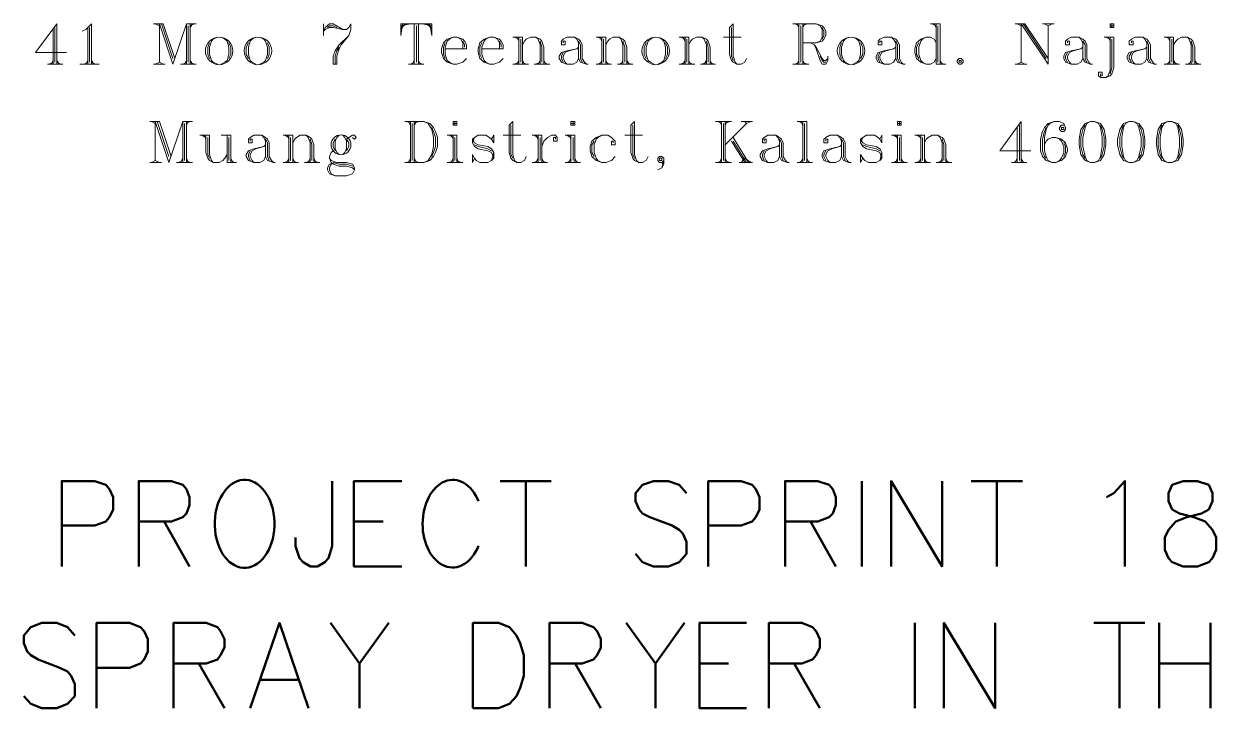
# Model space of a CAD drawing. Header units: millimetres. Extents: x 0 to 1031, y 0 to 726.
# Drawn here: x 315.8 to 599.7, y 362.9 to 525.7 of the extents above; entities that cross this region are included whole.
import ezdxf

# ---------------------------------------------------------------- set-up
doc = ezdxf.new("R2010")
doc.units = ezdxf.units.MM
doc.header["$LTSCALE"] = 6
doc.layers.add('PDF_Geometry', color=7, linetype='Continuous')

msp = doc.modelspace()

# ---------------------------------------------------------------- linework, layer by layer
at = {"layer": 'PDF_Geometry', "lineweight": 9}
for points in [[(323.67, 516.15), (323.67, 525.74), (318.6, 518.9), (325.98, 518.9)], [(331.93, 516.15), (331.93, 525.74), (330.61, 524.42), (329.73, 523.97)], [(346.7, 525.74), (349.02, 525.74), (351.77, 517.47)], [(347.14, 525.74), (348.14, 525.3)], [(348.14, 516.59), (348.14, 525.74), (351.33, 516.15), (354.53, 525.74), (354.53, 516.15)], [(348.58, 525.74), (351.33, 517.47)], [(354.53, 525.74), (356.84, 525.74)], [(354.97, 525.3), (354.97, 516.59)], [(355.41, 525.74), (355.41, 516.15)], [(355.96, 525.74), (355.41, 524.86)], [(356.4, 525.74), (355.41, 525.3)], [(387.15, 525.74), (387.15, 522.98)], [(391.78, 524.42), (389.47, 524.86), (388.59, 524.86), (387.59, 524.42), (387.15, 523.97), (387.59, 524.86), (388.59, 525.74), (389.47, 525.74), (391.78, 524.42), (392.66, 524.42), (393.21, 524.86), (393.66, 525.74), (393.66, 524.42), (393.21, 522.98), (391.34, 520.78), (390.9, 519.79), (390.35, 518.02), (390.35, 516.15), (389.47, 516.15), (389.47, 518.02), (389.91, 519.35), (390.9, 520.78), (393.21, 522.98)], [(388.14, 524.86), (388.59, 525.3), (389.47, 525.3), (390.35, 524.86)], [(412.5, 525.74), (412.94, 522.98), (412.94, 525.74), (405.56, 525.74), (405.56, 522.98), (406, 525.74)], [(406.55, 525.74), (405.56, 524.42)], [(406.99, 525.74), (405.56, 524.86)], [(407.87, 525.74), (405.56, 525.3)], [(408.76, 525.74), (408.76, 516.15)], [(409.31, 525.3), (409.31, 516.59)], [(409.75, 525.74), (409.75, 516.15)], [(410.63, 525.74), (412.94, 525.3)], [(411.51, 525.74), (412.94, 524.86)], [(412.06, 525.74), (412.94, 524.42)], [(485.58, 516.15), (485.14, 516.59), (484.7, 518.02), (484.7, 525.74), (483.81, 524.86), (483.81, 518.46), (484.25, 517.03), (484.7, 516.59), (485.58, 516.15), (486.57, 516.15), (487.45, 516.59), (487.89, 517.47)], [(498.91, 525.74), (504.42, 525.74), (505.86, 525.3), (506.3, 524.86), (506.74, 523.97), (506.74, 522.98), (506.3, 522.1), (505.86, 521.66), (504.42, 521.22), (501.23, 521.22)], [(499.46, 525.74), (500.35, 525.3)], [(499.91, 525.74), (500.35, 524.86)], [(500.35, 525.74), (500.35, 516.15)], [(500.79, 525.3), (500.79, 516.59)], [(501.23, 525.74), (501.23, 516.15)], [(501.67, 525.74), (501.23, 524.86)], [(502.22, 525.74), (501.23, 525.3)], [(504.42, 525.74), (505.42, 525.3), (505.86, 524.42), (505.86, 522.54), (505.42, 521.66), (504.42, 521.22)], [(531.65, 525.74), (533.96, 525.74), (533.96, 516.15)], [(532.09, 525.74), (532.97, 525.3)], [(532.53, 525.74), (532.97, 524.86)], [(532.97, 525.74), (532.97, 516.15), (535.29, 516.15)], [(533.41, 525.3), (533.41, 516.59)], [(551.82, 525.74), (554.13, 525.74), (559.64, 517.47)], [(552.26, 525.74), (553.25, 525.3)], [(553.25, 516.59), (553.25, 525.74), (559.64, 516.15), (559.64, 525.3)], [(553.69, 525.74), (559.2, 517.47)], [(558.32, 525.74), (561.08, 525.74)], [(558.76, 525.74), (559.64, 525.3), (560.64, 525.74)], [(574.41, 525.3), (575.29, 525.3)], [(574.85, 525.74), (574.85, 524.86)], [(322.79, 524.42), (322.79, 516.15)], [(323.23, 524.86), (323.23, 516.59)], [(331.05, 524.86), (331.05, 516.15)], [(331.49, 524.86), (331.49, 516.59)], [(361.91, 522.54), (360.92, 522.1), (360.48, 521.66), (360.04, 520.23), (360.04, 518.46), (360.48, 517.03), (360.92, 516.59), (361.91, 516.15)], [(362.79, 516.15), (363.68, 516.59), (364.23, 517.03), (364.67, 518.46), (364.67, 520.23), (364.23, 521.66), (363.68, 522.1), (362.79, 522.54)], [(371.06, 522.54), (370.18, 522.1), (369.74, 521.66), (369.3, 520.23), (369.3, 518.46), (369.74, 517.03), (370.18, 516.59), (371.06, 516.15)], [(372.05, 516.15), (372.93, 516.59), (373.38, 517.03), (373.82, 518.46), (373.82, 520.23), (373.38, 521.66), (372.93, 522.1), (372.05, 522.54)], [(416.14, 519.79), (421.21, 519.79), (421.21, 520.78), (420.77, 521.66), (420.33, 522.1), (418.9, 522.54), (418.01, 522.54), (416.58, 522.1), (415.7, 521.22), (415.26, 519.79), (415.26, 518.9), (415.7, 517.47), (416.58, 516.59), (418.01, 516.15), (418.9, 516.15), (420.33, 516.59), (421.21, 517.47)], [(418.01, 522.54), (417.13, 522.1), (416.58, 521.66), (416.14, 520.23), (416.14, 518.46), (416.58, 517.03), (417.13, 516.59), (418.01, 516.15)], [(420.33, 519.79), (420.33, 521.22), (419.89, 522.1), (418.9, 522.54)], [(424.85, 519.79), (429.92, 519.79), (429.92, 520.78), (429.48, 521.66), (429.04, 522.1), (427.71, 522.54), (426.72, 522.54), (425.4, 522.1), (424.41, 521.22), (423.97, 519.79), (423.97, 518.9), (424.41, 517.47), (425.4, 516.59), (426.72, 516.15), (427.71, 516.15), (429.04, 516.59), (429.92, 517.47)], [(426.72, 522.54), (425.84, 522.1), (425.4, 521.66), (424.85, 520.23), (424.85, 518.46), (425.4, 517.03), (425.84, 516.59), (426.72, 516.15)], [(429.04, 519.79), (429.04, 521.22), (428.59, 522.1), (427.71, 522.54)], [(432.23, 522.54), (434.55, 522.54), (434.55, 516.15)], [(432.67, 522.54), (433.66, 522.1)], [(433.22, 522.54), (433.66, 521.66)], [(433.66, 522.54), (433.66, 516.15)], [(434.55, 520.78), (434.99, 521.66), (435.43, 522.1), (436.42, 522.54), (437.74, 522.54), (438.73, 522.1), (439.18, 521.66), (439.62, 520.23), (439.62, 516.15)], [(437.74, 522.54), (438.29, 522.1), (438.73, 520.78), (438.73, 516.15)], [(444.25, 521.22), (444.25, 521.66), (444.69, 521.66), (444.69, 520.78), (443.8, 520.78), (443.8, 521.66), (444.25, 522.1), (445.13, 522.54), (447, 522.54), (447.88, 522.1), (448.32, 521.66), (448.76, 520.78), (448.76, 517.47), (449.32, 516.59), (449.76, 516.15)], [(447, 522.54), (447.44, 522.1), (447.88, 521.22), (447.88, 517.47), (448.32, 516.59), (449.76, 516.15), (450.2, 516.15)], [(452.07, 522.54), (454.39, 522.54), (454.39, 516.15)], [(452.51, 522.54), (453.39, 522.1)], [(452.95, 522.54), (453.39, 521.66)], [(453.39, 522.54), (453.39, 516.15)], [(454.39, 520.78), (454.83, 521.66), (455.27, 522.1), (456.15, 522.54), (457.58, 522.54), (458.46, 522.1), (458.9, 521.66), (459.35, 520.23), (459.35, 516.15)], [(457.58, 522.54), (458.02, 522.1), (458.46, 520.78), (458.46, 516.15)], [(465.85, 522.54), (464.97, 522.1), (464.42, 521.66), (463.97, 520.23), (463.97, 518.46), (464.42, 517.03), (464.97, 516.59), (465.85, 516.15)], [(466.73, 516.15), (467.72, 516.59), (468.16, 517.03), (468.6, 518.46), (468.6, 520.23), (468.16, 521.66), (467.72, 522.1), (466.73, 522.54)], [(471.8, 522.54), (474.11, 522.54), (474.11, 516.15)], [(472.24, 522.54), (473.23, 522.1)], [(472.68, 522.54), (473.23, 521.66)], [(473.23, 522.54), (473.23, 516.15)], [(474.11, 520.78), (474.56, 521.66), (475, 522.1), (475.99, 522.54), (477.31, 522.54), (478.3, 522.1), (478.74, 521.66), (479.18, 520.23), (479.18, 516.15)], [(477.31, 522.54), (477.75, 522.1), (478.3, 520.78), (478.3, 516.15)], [(482.38, 522.54), (486.57, 522.54)], [(484.25, 524.86), (484.25, 518.02), (484.7, 517.03)], [(505.86, 524.86), (506.3, 523.97), (506.3, 522.98), (505.86, 522.1)], [(512.25, 522.54), (511.37, 522.1), (510.93, 521.66), (510.49, 520.23), (510.49, 518.46), (510.93, 517.03), (511.37, 516.59), (512.25, 516.15)], [(513.24, 516.15), (514.12, 516.59), (514.56, 517.03), (515.01, 518.46), (515.01, 520.23), (514.56, 521.66), (514.12, 522.1), (513.24, 522.54)], [(519.63, 521.22), (519.63, 521.66), (520.08, 521.66), (520.08, 520.78), (519.19, 520.78), (519.19, 521.66), (519.63, 522.1), (520.63, 522.54), (522.39, 522.54), (523.38, 522.1), (523.82, 521.66), (524.26, 520.78), (524.26, 517.47), (524.7, 516.59), (525.15, 516.15)], [(522.39, 522.54), (522.83, 522.1), (523.38, 521.22), (523.38, 517.47), (523.82, 516.59), (525.15, 516.15), (525.59, 516.15)], [(532.97, 521.22), (532.53, 522.1), (531.65, 522.54), (530.66, 522.54), (529.33, 522.1), (528.34, 521.22), (527.9, 519.79), (527.9, 518.9), (528.34, 517.47), (529.33, 516.59), (530.66, 516.15), (531.65, 516.15), (532.53, 516.59), (532.97, 517.47)], [(530.66, 522.54), (529.77, 522.1), (529.33, 521.66), (528.89, 520.23), (528.89, 518.46), (529.33, 517.03), (529.77, 516.59), (530.66, 516.15)], [(564.27, 521.22), (564.27, 521.66), (564.71, 521.66), (564.71, 520.78), (563.83, 520.78), (563.83, 521.66), (564.27, 522.1), (565.15, 522.54), (567.03, 522.54), (567.91, 522.1), (568.46, 521.66), (568.9, 520.78), (568.9, 517.47), (569.34, 516.59), (569.78, 516.15)], [(567.03, 522.54), (567.47, 522.1), (567.91, 521.22), (567.91, 517.47), (568.46, 516.59), (569.78, 516.15), (570.22, 516.15)], [(572.98, 522.54), (575.29, 522.54), (575.29, 515.27), (574.85, 513.83), (574.41, 513.39), (573.42, 512.95), (572.1, 512.95), (571.66, 513.39), (571.66, 514.28), (572.54, 514.28), (572.54, 513.39), (572.1, 513.39), (572.1, 513.83)], [(574.41, 522.54), (574.41, 514.72), (573.97, 513.39), (573.42, 512.95)], [(573.42, 522.54), (574.41, 522.1)], [(573.97, 522.54), (574.41, 521.66)], [(579.48, 521.22), (579.48, 521.66), (579.92, 521.66), (579.92, 520.78), (578.93, 520.78), (578.93, 521.66), (579.48, 522.1), (580.36, 522.54), (582.24, 522.54), (583.12, 522.1), (583.56, 521.66), (584, 520.78), (584, 517.47), (584.55, 516.59), (584.99, 516.15)], [(582.24, 522.54), (582.68, 522.1), (583.12, 521.22), (583.12, 517.47), (583.56, 516.59), (584.99, 516.15), (585.43, 516.15)], [(587.31, 522.54), (589.51, 522.54), (589.51, 516.15)], [(587.75, 522.54), (588.63, 522.1)], [(588.19, 522.54), (588.63, 521.66)], [(588.63, 522.54), (588.63, 516.15)], [(589.51, 520.78), (590.06, 521.66), (590.5, 522.1), (591.39, 522.54), (592.82, 522.54), (593.7, 522.1), (594.14, 521.66), (594.58, 520.23), (594.58, 516.15)], [(592.82, 522.54), (593.26, 522.1), (593.7, 520.78), (593.7, 516.15)], [(360.04, 521.22), (359.6, 520.23), (359.6, 518.46), (360.04, 517.47)], [(364.67, 517.47), (365.11, 518.46), (365.11, 520.23), (364.67, 521.22)], [(369.3, 521.22), (368.75, 520.23), (368.75, 518.46), (369.3, 517.47)], [(373.82, 517.47), (374.26, 518.46), (374.26, 520.23), (373.82, 521.22)], [(390.9, 520.23), (390.35, 519.35), (389.91, 518.02), (389.91, 516.15)], [(416.14, 521.22), (415.7, 520.23), (415.7, 518.46), (416.14, 517.47)], [(420.77, 520.23), (420.77, 520.78), (420.33, 521.66)], [(424.85, 521.22), (424.41, 520.23), (424.41, 518.46), (424.85, 517.47)], [(429.48, 520.23), (429.48, 520.78), (429.04, 521.66)], [(434.11, 522.1), (434.11, 516.59)], [(438.73, 521.66), (439.18, 520.23), (439.18, 516.59)], [(447.88, 520.23), (447.44, 519.79), (445.13, 519.35), (443.8, 518.9), (443.25, 518.02), (443.25, 517.47), (443.8, 516.59), (445.13, 516.15), (446.56, 516.15), (447.44, 516.59), (447.88, 517.47)], [(447.44, 519.79), (445.57, 519.35), (444.69, 518.9), (444.25, 518.02), (444.25, 517.47), (444.69, 516.59), (445.13, 516.15)], [(447.88, 521.66), (448.32, 520.78), (448.32, 517.47), (448.76, 516.59)], [(453.83, 522.1), (453.83, 516.59)], [(458.46, 521.66), (458.9, 520.23), (458.9, 516.59)], [(463.97, 521.22), (463.53, 520.23), (463.53, 518.46), (463.97, 517.47)], [(468.6, 517.47), (469.04, 518.46), (469.04, 520.23), (468.6, 521.22)], [(473.67, 522.1), (473.67, 516.59)], [(478.3, 521.66), (478.74, 520.23), (478.74, 516.59)], [(503.1, 521.22), (503.98, 520.78), (504.42, 519.79), (505.42, 517.03), (505.86, 516.15), (506.74, 516.15), (507.18, 517.03), (507.18, 518.02)], [(503.98, 520.78), (504.42, 520.23), (505.86, 517.47), (506.3, 517.03), (506.74, 517.03), (507.18, 517.47)], [(510.49, 521.22), (510.05, 520.23), (510.05, 518.46), (510.49, 517.47)], [(515.01, 517.47), (515.56, 518.46), (515.56, 520.23), (515.01, 521.22)], [(523.38, 520.23), (522.83, 519.79), (520.63, 519.35), (519.19, 518.9), (518.75, 518.02), (518.75, 517.47), (519.19, 516.59), (520.63, 516.15), (521.95, 516.15), (522.83, 516.59), (523.38, 517.47)], [(522.83, 519.79), (521.07, 519.35), (520.08, 518.9), (519.63, 518.02), (519.63, 517.47), (520.08, 516.59), (520.63, 516.15)], [(523.38, 521.66), (523.82, 520.78), (523.82, 517.47), (524.26, 516.59)], [(528.89, 521.22), (528.34, 520.23), (528.34, 518.46), (528.89, 517.47)], [(567.91, 520.23), (567.47, 519.79), (565.15, 519.35), (563.83, 518.9), (563.39, 518.02), (563.39, 517.47), (563.83, 516.59), (565.15, 516.15), (566.59, 516.15), (567.47, 516.59), (567.91, 517.47)], [(567.47, 519.79), (565.6, 519.35), (564.71, 518.9), (564.27, 518.02), (564.27, 517.47), (564.71, 516.59), (565.15, 516.15)], [(567.91, 521.66), (568.46, 520.78), (568.46, 517.47), (568.9, 516.59)], [(574.85, 522.1), (574.85, 515.27), (574.41, 513.83)], [(583.12, 520.23), (582.68, 519.79), (580.36, 519.35), (578.93, 518.9), (578.49, 518.02), (578.49, 517.47), (578.93, 516.59), (580.36, 516.15), (581.8, 516.15), (582.68, 516.59), (583.12, 517.47)], [(582.68, 519.79), (580.81, 519.35), (579.92, 518.9), (579.48, 518.02), (579.48, 517.47), (579.92, 516.59), (580.36, 516.15)], [(583.12, 521.66), (583.56, 520.78), (583.56, 517.47), (584, 516.59)], [(589.07, 522.1), (589.07, 516.59)], [(593.7, 521.66), (594.14, 520.23), (594.14, 516.59)], [(322.79, 516.59), (321.9, 516.15)], [(322.79, 517.03), (322.34, 516.15)], [(323.67, 517.03), (324.22, 516.15)], [(323.67, 516.59), (324.66, 516.15)], [(331.05, 516.59), (330.17, 516.15)], [(331.05, 517.03), (330.61, 516.15)], [(331.93, 517.03), (332.48, 516.15)], [(331.93, 516.59), (332.93, 516.15)], [(347.14, 516.15), (348.14, 516.59), (349.02, 516.15)], [(354.53, 516.59), (353.65, 516.15)], [(354.53, 517.03), (354.09, 516.15)], [(355.41, 517.03), (355.96, 516.15)], [(355.41, 516.59), (356.4, 516.15)], [(408.76, 516.59), (407.87, 516.15)], [(408.76, 517.03), (408.31, 516.15)], [(409.75, 517.03), (410.19, 516.15)], [(409.75, 516.59), (410.63, 516.15)], [(433.66, 516.59), (432.67, 516.15)], [(433.66, 517.03), (433.22, 516.15)], [(434.55, 517.03), (434.99, 516.15)], [(434.55, 516.59), (435.43, 516.15)], [(438.73, 516.59), (437.74, 516.15)], [(438.73, 517.03), (438.29, 516.15)], [(439.62, 517.03), (440.06, 516.15)], [(439.62, 516.59), (440.5, 516.15)], [(444.25, 518.9), (443.8, 518.02), (443.8, 517.47), (444.25, 516.59)], [(453.39, 516.59), (452.51, 516.15)], [(453.39, 517.03), (452.95, 516.15)], [(454.39, 517.03), (454.83, 516.15)], [(454.39, 516.59), (455.27, 516.15)], [(458.46, 516.59), (457.58, 516.15)], [(458.46, 517.03), (458.02, 516.15)], [(459.35, 517.03), (459.9, 516.15)], [(459.35, 516.59), (460.34, 516.15)], [(473.23, 516.59), (472.24, 516.15)], [(473.23, 517.03), (472.68, 516.15)], [(474.11, 517.03), (474.56, 516.15)], [(474.11, 516.59), (475, 516.15)], [(478.3, 516.59), (477.31, 516.15)], [(478.3, 517.03), (477.75, 516.15)], [(479.18, 517.03), (479.63, 516.15)], [(479.18, 516.59), (480.07, 516.15)], [(500.35, 516.59), (499.46, 516.15)], [(500.35, 517.03), (499.91, 516.15)], [(501.23, 517.03), (501.67, 516.15)], [(501.23, 516.59), (502.22, 516.15)], [(505.42, 518.02), (505.86, 517.03), (506.3, 516.59), (506.74, 516.59)], [(519.63, 518.9), (519.19, 518.02), (519.19, 517.47), (519.63, 516.59)], [(533.96, 517.03), (534.4, 516.15)], [(533.96, 516.59), (534.84, 516.15)], [(552.26, 516.15), (553.25, 516.59), (554.13, 516.15)], [(564.27, 518.9), (563.83, 518.02), (563.83, 517.47), (564.27, 516.59)], [(579.48, 518.9), (578.93, 518.02), (578.93, 517.47), (579.48, 516.59)], [(588.63, 516.59), (587.75, 516.15)], [(588.63, 517.03), (588.19, 516.15)], [(589.51, 517.03), (590.06, 516.15)], [(589.51, 516.59), (590.5, 516.15)], [(593.7, 516.59), (592.82, 516.15)], [(593.7, 517.03), (593.26, 516.15)], [(594.58, 517.03), (595.13, 516.15)], [(594.58, 516.59), (595.57, 516.15)], [(321.46, 516.15), (325.1, 516.15)], [(329.18, 516.15), (333.81, 516.15)], [(346.7, 516.15), (349.46, 516.15)], [(353.1, 516.15), (356.84, 516.15)], [(407.43, 516.15), (411.07, 516.15)], [(432.23, 516.15), (435.98, 516.15)], [(437.3, 516.15), (441.05, 516.15)], [(452.07, 516.15), (455.71, 516.15)], [(457.14, 516.15), (460.78, 516.15)], [(471.8, 516.15), (475.55, 516.15)], [(476.87, 516.15), (480.51, 516.15)], [(498.91, 516.15), (502.66, 516.15)], [(551.82, 516.15), (554.57, 516.15)], [(587.31, 516.15), (590.95, 516.15)], [(592.38, 516.15), (596.02, 516.15)], [(345.82, 502.48), (348.14, 502.48), (350.89, 494.22)], [(346.26, 502.48), (347.14, 502.04)], [(347.14, 493.22), (347.14, 502.48), (350.34, 492.78), (353.65, 502.48), (353.65, 492.78)], [(347.58, 502.48), (350.34, 494.22)], [(353.65, 502.48), (355.96, 502.48)], [(354.53, 502.48), (354.53, 492.78)], [(354.97, 502.48), (354.53, 501.6)], [(355.41, 502.48), (354.53, 502.04)], [(406.55, 502.48), (411.07, 502.48), (412.5, 502.04), (413.38, 501.05), (413.83, 500.17), (414.27, 498.74), (414.27, 496.53), (413.83, 495.1), (413.38, 494.22), (412.5, 493.22), (411.07, 492.78), (406.55, 492.78)], [(406.99, 502.48), (407.87, 502.04)], [(407.43, 502.48), (407.87, 501.6)], [(407.87, 502.48), (407.87, 492.78)], [(408.76, 502.48), (408.76, 492.78)], [(409.31, 502.48), (408.76, 501.6)], [(409.75, 502.48), (408.76, 502.04)], [(411.07, 502.48), (412.06, 502.04), (412.94, 500.61), (413.38, 498.74), (413.38, 496.53), (412.94, 494.66), (412.06, 493.22), (411.07, 492.78)], [(418.45, 502.48), (418.45, 501.6)], [(433.22, 492.78), (432.67, 493.22), (432.23, 494.66), (432.23, 502.48), (431.35, 501.6), (431.35, 495.1), (431.79, 493.78), (432.23, 493.22), (433.22, 492.78), (434.11, 492.78), (434.99, 493.22), (435.43, 494.22)], [(446.56, 502.48), (446.56, 501.6)], [(462.21, 492.78), (461.66, 493.22), (461.22, 494.66), (461.22, 502.48), (460.34, 501.6), (460.34, 495.1), (460.78, 493.78), (461.22, 493.22), (462.21, 492.78), (463.09, 492.78), (463.97, 493.22), (464.42, 494.22)], [(480.51, 502.48), (484.25, 502.48)], [(481.06, 502.48), (481.94, 502.04)], [(481.5, 502.48), (481.94, 501.6)], [(481.94, 502.48), (481.94, 492.78)], [(482.82, 502.48), (482.82, 492.78)], [(483.26, 502.48), (482.82, 501.6)], [(483.81, 502.48), (482.82, 502.04)], [(486.57, 502.48), (489.32, 502.48)], [(487.45, 502.48), (487.89, 502.04), (488.88, 502.48)], [(499.91, 502.48), (502.22, 502.48), (502.22, 492.78)], [(500.35, 502.48), (501.23, 502.04)], [(500.79, 502.48), (501.23, 501.6)], [(501.23, 502.48), (501.23, 492.78)], [(524.26, 502.48), (524.26, 501.6)], [(553.25, 492.78), (553.25, 502.48), (548.18, 495.54), (555.57, 495.54)], [(563.39, 501.6), (562.84, 501.6), (562.4, 501.05), (562.4, 500.61), (562.84, 500.17), (563.39, 500.17), (563.83, 500.61), (563.83, 501.05), (563.39, 502.04), (562.4, 502.48), (561.08, 502.48), (559.64, 502.04), (558.76, 501.05), (558.32, 500.17), (557.88, 498.29), (557.88, 495.54), (558.32, 494.22), (559.2, 493.22), (560.64, 492.78), (561.52, 492.78), (562.84, 493.22), (563.83, 494.22), (564.27, 495.54), (564.27, 495.98), (563.83, 497.41), (562.84, 498.29), (561.52, 498.74), (560.64, 498.74), (559.64, 498.29), (559.2, 497.85), (558.76, 496.97)], [(561.08, 502.48), (560.08, 502.04), (559.64, 501.6), (559.2, 500.61), (558.76, 498.74), (558.76, 495.54), (559.2, 494.22), (559.64, 493.22), (560.64, 492.78)], [(569.78, 502.48), (568.9, 502.04), (568.46, 501.05), (567.91, 498.74), (567.91, 496.53), (568.46, 494.22), (568.9, 493.22), (569.78, 492.78)], [(570.67, 492.78), (571.66, 493.22), (572.1, 494.22), (572.54, 496.53), (572.54, 498.74), (572.1, 501.05), (571.66, 502.04), (570.67, 502.48)], [(578.93, 502.48), (578.05, 502.04), (577.61, 501.05), (577.17, 498.74), (577.17, 496.53), (577.61, 494.22), (578.05, 493.22), (578.93, 492.78)], [(579.92, 492.78), (580.81, 493.22), (581.25, 494.22), (581.8, 496.53), (581.8, 498.74), (581.25, 501.05), (580.81, 502.04), (579.92, 502.48)], [(588.19, 502.48), (587.31, 502.04), (586.76, 501.05), (586.32, 498.74), (586.32, 496.53), (586.76, 494.22), (587.31, 493.22), (588.19, 492.78)], [(589.07, 492.78), (590.06, 493.22), (590.5, 494.22), (590.95, 496.53), (590.95, 498.74), (590.5, 501.05), (590.06, 502.04), (589.07, 502.48)], [(354.09, 502.04), (354.09, 493.22)], [(408.31, 502.04), (408.31, 493.22)], [(412.94, 501.05), (413.38, 500.17), (413.83, 498.74), (413.83, 496.53), (413.38, 495.1), (412.94, 494.22)], [(418.01, 502.04), (418.9, 502.04)], [(431.79, 501.6), (431.79, 494.66), (432.23, 493.78)], [(446.01, 502.04), (447, 502.04)], [(460.78, 501.6), (460.78, 494.66), (461.22, 493.78)], [(482.38, 502.04), (482.38, 493.22)], [(487.89, 502.04), (482.82, 496.97)], [(501.67, 502.04), (501.67, 493.22)], [(523.82, 502.04), (524.7, 502.04)], [(552.26, 501.05), (552.26, 492.78)], [(552.81, 501.6), (552.81, 493.22)], [(559.2, 501.05), (558.76, 500.17), (558.32, 498.29), (558.32, 495.54), (558.76, 494.22), (559.2, 493.78)], [(568.46, 501.6), (567.91, 500.61), (567.47, 498.74), (567.47, 496.53), (567.91, 494.66), (568.46, 493.78)], [(572.1, 493.78), (572.54, 494.66), (572.98, 496.53), (572.98, 498.74), (572.54, 500.61), (572.1, 501.6)], [(577.61, 501.6), (577.17, 500.61), (576.73, 498.74), (576.73, 496.53), (577.17, 494.66), (577.61, 493.78)], [(581.25, 493.78), (581.8, 494.66), (582.24, 496.53), (582.24, 498.74), (581.8, 500.61), (581.25, 501.6)], [(586.76, 501.6), (586.32, 500.61), (585.88, 498.74), (585.88, 496.53), (586.32, 494.66), (586.76, 493.78)], [(590.5, 493.78), (590.95, 494.66), (591.39, 496.53), (591.39, 498.74), (590.95, 500.61), (590.5, 501.6)], [(357.72, 499.29), (360.04, 499.29), (360.04, 494.66), (360.48, 493.22), (360.92, 492.78)], [(358.17, 499.29), (359.16, 498.74)], [(358.72, 499.29), (359.16, 498.29)], [(359.16, 499.29), (359.16, 495.1), (359.6, 493.78), (360.04, 493.22), (360.92, 492.78), (362.35, 492.78), (363.24, 493.22), (363.68, 493.78), (364.23, 494.66)], [(359.6, 498.74), (359.6, 494.66), (360.04, 493.78)], [(362.79, 499.29), (365.11, 499.29), (365.11, 492.78)], [(364.23, 499.29), (364.23, 492.78), (366.43, 492.78)], [(364.67, 498.74), (364.67, 493.22)], [(373.38, 496.97), (372.93, 496.53), (370.62, 495.98), (369.3, 495.54), (368.75, 494.66), (368.75, 494.22), (369.3, 493.22), (370.62, 492.78), (372.05, 492.78), (372.93, 493.22), (373.38, 494.22)], [(369.74, 497.85), (369.74, 498.29), (370.18, 498.29), (370.18, 497.41), (369.3, 497.41), (369.3, 498.29), (369.74, 498.74), (370.62, 499.29), (372.49, 499.29), (373.38, 498.74), (373.82, 498.29), (374.26, 497.41), (374.26, 494.22), (374.81, 493.22), (375.25, 492.78)], [(372.49, 499.29), (372.93, 498.74), (373.38, 497.85), (373.38, 494.22), (373.82, 493.22), (375.25, 492.78), (375.69, 492.78)], [(373.38, 498.29), (373.82, 497.41), (373.82, 494.22), (374.26, 493.22)], [(377.56, 499.29), (379.88, 499.29), (379.88, 492.78)], [(378, 499.29), (378.89, 498.74)], [(378.45, 499.29), (378.89, 498.29)], [(378.89, 499.29), (378.89, 492.78)], [(379.33, 498.74), (379.33, 493.22)], [(379.88, 497.41), (380.32, 498.29), (380.76, 498.74), (381.64, 499.29), (383.07, 499.29), (383.96, 498.74), (384.4, 498.29), (384.84, 496.97), (384.84, 492.78)], [(383.07, 499.29), (383.52, 498.74), (383.96, 497.41), (383.96, 492.78)], [(383.96, 498.29), (384.4, 496.97), (384.4, 493.22)], [(389.91, 498.29), (389.47, 497.41), (389.47, 496.53), (389.91, 495.54)], [(390.9, 499.29), (390.35, 498.74), (389.91, 497.85), (389.91, 495.98), (390.35, 495.1), (390.9, 494.66)], [(391.78, 494.66), (392.22, 495.1), (392.66, 495.98), (392.66, 497.85), (392.22, 498.74), (391.78, 499.29)], [(394.1, 498.74), (394.54, 498.29), (394.98, 498.74), (394.54, 499.29), (394.1, 499.29), (393.21, 498.74), (392.66, 498.29), (393.21, 497.41), (393.21, 496.53), (392.66, 495.54)], [(416.58, 499.29), (418.9, 499.29), (418.9, 492.78)], [(417.13, 499.29), (418.01, 498.74)], [(417.57, 499.29), (418.01, 498.29)], [(418.01, 499.29), (418.01, 492.78)], [(418.45, 498.74), (418.45, 493.22)], [(427.16, 498.29), (427.71, 499.29), (427.71, 497.41), (427.16, 498.29), (426.72, 498.74), (425.84, 499.29), (423.97, 499.29), (423.08, 498.74), (422.64, 498.29), (422.64, 497.41), (423.08, 496.53), (423.97, 495.98), (426.28, 495.54), (427.16, 495.1), (427.71, 493.78)], [(423.08, 498.74), (422.64, 497.41)], [(422.64, 498.29), (423.08, 497.41), (423.97, 496.97), (426.28, 496.53), (427.16, 495.98), (427.71, 495.1), (427.71, 493.78), (427.16, 493.22), (426.28, 492.78), (424.41, 492.78), (423.52, 493.22), (423.08, 493.78), (422.64, 494.66), (422.64, 492.78), (423.08, 493.78)], [(423.08, 496.97), (423.97, 496.53), (426.28, 495.98), (427.16, 495.54)], [(429.92, 499.29), (434.11, 499.29)], [(436.86, 499.29), (439.18, 499.29), (439.18, 492.78)], [(437.3, 499.29), (438.29, 498.74)], [(437.74, 499.29), (438.29, 498.29)], [(438.29, 499.29), (438.29, 492.78)], [(438.73, 498.74), (438.73, 493.22)], [(442.37, 498.29), (442.37, 498.74), (441.93, 498.74), (441.93, 497.85), (442.81, 497.85), (442.81, 498.74), (442.37, 499.29), (441.49, 499.29), (440.5, 498.74), (439.62, 497.85), (439.18, 496.53)], [(444.69, 499.29), (447, 499.29), (447, 492.78)], [(445.13, 499.29), (446.01, 498.74)], [(445.57, 499.29), (446.01, 498.29)], [(446.01, 499.29), (446.01, 492.78)], [(446.56, 498.74), (446.56, 493.22)], [(456.15, 497.41), (456.15, 497.85), (455.71, 497.85), (455.71, 496.97), (456.59, 496.97), (456.59, 497.85), (455.71, 498.74), (454.83, 499.29), (453.39, 499.29), (452.07, 498.74), (451.08, 497.85), (450.64, 496.53), (450.64, 495.54), (451.08, 494.22), (452.07, 493.22), (453.39, 492.78), (454.39, 492.78), (455.71, 493.22), (456.59, 494.22)], [(451.63, 497.85), (451.08, 496.97), (451.08, 495.1), (451.63, 494.22)], [(453.39, 499.29), (452.51, 498.74), (452.07, 498.29), (451.63, 496.97), (451.63, 495.1), (452.07, 493.78), (452.51, 493.22), (453.39, 492.78)], [(458.9, 499.29), (463.09, 499.29)], [(484.25, 497.85), (487.45, 492.78)], [(484.7, 498.74), (488.33, 492.78)], [(484.7, 497.85), (487.89, 492.78)], [(495.72, 496.97), (495.28, 496.53), (492.96, 495.98), (491.64, 495.54), (491.09, 494.66), (491.09, 494.22), (491.64, 493.22), (492.96, 492.78), (494.39, 492.78), (495.28, 493.22), (495.72, 494.22)], [(492.08, 497.85), (492.08, 498.29), (492.52, 498.29), (492.52, 497.41), (491.64, 497.41), (491.64, 498.29), (492.08, 498.74), (492.96, 499.29), (494.84, 499.29), (495.72, 498.74), (496.16, 498.29), (496.6, 497.41), (496.6, 494.22), (497.15, 493.22), (497.59, 492.78)], [(494.84, 499.29), (495.28, 498.74), (495.72, 497.85), (495.72, 494.22), (496.16, 493.22), (497.59, 492.78), (498.03, 492.78)], [(495.72, 498.29), (496.16, 497.41), (496.16, 494.22), (496.6, 493.22)], [(510.49, 496.97), (510.05, 496.53), (507.73, 495.98), (506.3, 495.54), (505.86, 494.66), (505.86, 494.22), (506.3, 493.22), (507.73, 492.78), (509.05, 492.78), (510.05, 493.22), (510.49, 494.22)], [(506.74, 497.85), (506.74, 498.29), (507.18, 498.29), (507.18, 497.41), (506.3, 497.41), (506.3, 498.29), (506.74, 498.74), (507.73, 499.29), (509.49, 499.29), (510.49, 498.74), (510.93, 498.29), (511.37, 497.41), (511.37, 494.22), (511.81, 493.22), (512.25, 492.78)], [(509.49, 499.29), (510.05, 498.74), (510.49, 497.85), (510.49, 494.22), (510.93, 493.22), (512.25, 492.78), (512.8, 492.78)], [(510.49, 498.29), (510.93, 497.41), (510.93, 494.22), (511.37, 493.22)], [(519.63, 498.29), (520.08, 499.29), (520.08, 497.41), (519.63, 498.29), (519.19, 498.74), (518.31, 499.29), (516.44, 499.29), (515.56, 498.74), (515.01, 498.29), (515.01, 497.41), (515.56, 496.53), (516.44, 495.98), (518.75, 495.54), (519.63, 495.1), (520.08, 493.78)], [(515.56, 498.74), (515.01, 497.41)], [(515.01, 498.29), (515.56, 497.41), (516.44, 496.97), (518.75, 496.53), (519.63, 495.98), (520.08, 495.1), (520.08, 493.78), (519.63, 493.22), (518.75, 492.78), (516.88, 492.78), (516, 493.22), (515.56, 493.78), (515.01, 494.66), (515.01, 492.78), (515.56, 493.78)], [(515.56, 496.97), (516.44, 496.53), (518.75, 495.98), (519.63, 495.54)], [(522.39, 499.29), (524.7, 499.29), (524.7, 492.78)], [(522.83, 499.29), (523.82, 498.74)], [(523.38, 499.29), (523.82, 498.29)], [(523.82, 499.29), (523.82, 492.78)], [(524.26, 498.74), (524.26, 493.22)], [(527.9, 499.29), (530.22, 499.29), (530.22, 492.78)], [(528.34, 499.29), (529.33, 498.74)], [(528.89, 499.29), (529.33, 498.29)], [(529.33, 499.29), (529.33, 492.78)], [(529.77, 498.74), (529.77, 493.22)], [(530.22, 497.41), (530.66, 498.29), (531.1, 498.74), (532.09, 499.29), (533.41, 499.29), (534.4, 498.74), (534.84, 498.29), (535.29, 496.97), (535.29, 492.78)], [(533.41, 499.29), (533.96, 498.74), (534.4, 497.41), (534.4, 492.78)], [(534.4, 498.29), (534.84, 496.97), (534.84, 493.22)], [(561.52, 492.78), (562.4, 493.22), (562.84, 493.78), (563.39, 495.1), (563.39, 496.53), (562.84, 497.85), (562.4, 498.29), (561.52, 498.74)], [(563.39, 494.22), (563.83, 495.1), (563.83, 496.53), (563.39, 497.41)], [(369.74, 495.54), (369.3, 494.66), (369.3, 494.22), (369.74, 493.22)], [(372.93, 496.53), (371.06, 495.98), (370.18, 495.54), (369.74, 494.66), (369.74, 494.22), (370.18, 493.22), (370.62, 492.78)], [(389.47, 495.54), (389.03, 495.1), (388.59, 494.22), (388.59, 493.78), (389.03, 492.78), (389.47, 492.34), (390.9, 491.9), (392.66, 491.9), (394.1, 491.46), (394.54, 491.02)], [(427.71, 495.1), (427.16, 493.22)], [(467.72, 491.46), (468.16, 493.22), (467.72, 492.78), (467.17, 492.78), (466.73, 493.22), (466.73, 493.78), (467.17, 494.22), (467.72, 494.22), (468.16, 493.78), (468.16, 492.34), (467.72, 491.46), (466.73, 491.02)], [(492.08, 495.54), (491.64, 494.66), (491.64, 494.22), (492.08, 493.22)], [(495.28, 496.53), (493.4, 495.98), (492.52, 495.54), (492.08, 494.66), (492.08, 494.22), (492.52, 493.22), (492.96, 492.78)], [(506.74, 495.54), (506.3, 494.66), (506.3, 494.22), (506.74, 493.22)], [(510.05, 496.53), (508.17, 495.98), (507.18, 495.54), (506.74, 494.66), (506.74, 494.22), (507.18, 493.22), (507.73, 492.78)], [(520.08, 495.1), (519.63, 493.22)], [(345.82, 492.78), (348.58, 492.78)], [(346.26, 492.78), (347.14, 493.22), (348.14, 492.78)], [(352.21, 492.78), (355.96, 492.78)], [(353.65, 493.22), (352.65, 492.78)], [(353.65, 493.78), (353.1, 492.78)], [(354.53, 493.78), (354.97, 492.78)], [(354.53, 493.22), (355.41, 492.78)], [(365.11, 493.78), (365.55, 492.78)], [(365.11, 493.22), (365.99, 492.78)], [(377.56, 492.78), (381.2, 492.78)], [(378.89, 493.22), (378, 492.78)], [(378.89, 493.78), (378.45, 492.78)], [(379.88, 493.78), (380.32, 492.78)], [(379.88, 493.22), (380.76, 492.78)], [(382.63, 492.78), (386.27, 492.78)], [(383.96, 493.22), (383.07, 492.78)], [(383.96, 493.78), (383.52, 492.78)], [(384.84, 493.78), (385.39, 492.78)], [(384.84, 493.22), (385.83, 492.78)], [(388.59, 493.78), (389.03, 493.22), (390.35, 492.78), (392.66, 492.78), (394.1, 492.34), (394.54, 491.46), (394.54, 491.02), (394.1, 490.03), (392.66, 489.59), (389.91, 489.59), (388.59, 490.03), (388.14, 491.02), (388.14, 491.46), (388.59, 492.34), (389.91, 492.78), (389.03, 492.34), (388.59, 491.46), (388.59, 491.02), (389.03, 490.03), (389.91, 489.59)], [(389.47, 492.78), (390.9, 492.34), (392.66, 492.34), (394.1, 491.9)], [(407.87, 493.22), (406.99, 492.78)], [(407.87, 493.78), (407.43, 492.78)], [(408.76, 493.78), (409.31, 492.78)], [(408.76, 493.22), (409.75, 492.78)], [(416.58, 492.78), (420.33, 492.78)], [(418.01, 493.22), (417.13, 492.78)], [(418.01, 493.78), (417.57, 492.78)], [(418.9, 493.78), (419.34, 492.78)], [(418.9, 493.22), (419.89, 492.78)], [(436.86, 492.78), (440.5, 492.78)], [(438.29, 493.22), (437.3, 492.78)], [(438.29, 493.78), (437.74, 492.78)], [(439.18, 493.78), (439.62, 492.78)], [(439.18, 493.22), (440.06, 492.78)], [(444.69, 492.78), (448.32, 492.78)], [(446.01, 493.22), (445.13, 492.78)], [(446.01, 493.78), (445.57, 492.78)], [(447, 493.78), (447.44, 492.78)], [(447, 493.22), (447.88, 492.78)], [(467.72, 492.78), (468.16, 492.34)], [(480.51, 492.78), (484.25, 492.78)], [(481.94, 493.22), (481.06, 492.78)], [(481.94, 493.78), (481.5, 492.78)], [(482.82, 493.78), (483.26, 492.78)], [(482.82, 493.22), (483.81, 492.78)], [(486.13, 492.78), (489.32, 492.78)], [(486.57, 492.78), (487.45, 493.78), (488.88, 492.78)], [(499.91, 492.78), (503.54, 492.78)], [(501.23, 493.22), (500.35, 492.78)], [(501.23, 493.78), (500.79, 492.78)], [(502.22, 493.78), (502.66, 492.78)], [(502.22, 493.22), (503.1, 492.78)], [(522.39, 492.78), (526.14, 492.78)], [(523.82, 493.22), (522.83, 492.78)], [(523.82, 493.78), (523.38, 492.78)], [(524.7, 493.78), (525.15, 492.78)], [(524.7, 493.22), (525.59, 492.78)], [(527.9, 492.78), (531.65, 492.78)], [(529.33, 493.22), (528.34, 492.78)], [(529.33, 493.78), (528.89, 492.78)], [(530.22, 493.78), (530.66, 492.78)], [(530.22, 493.22), (531.1, 492.78)], [(532.97, 492.78), (536.72, 492.78)], [(534.4, 493.22), (533.41, 492.78)], [(534.4, 493.78), (533.96, 492.78)], [(535.29, 493.78), (535.73, 492.78)], [(535.29, 493.22), (536.17, 492.78)], [(550.94, 492.78), (554.57, 492.78)], [(552.26, 493.22), (551.38, 492.78)], [(552.26, 493.78), (551.82, 492.78)], [(553.25, 493.78), (553.69, 492.78)], [(553.25, 493.22), (554.13, 492.78)]]:
    msp.add_lwpolyline(points, dxfattribs=at)
for points in [[(574.41, 525.74), (574.41, 524.86), (575.29, 524.86), (575.29, 525.74)], [(538.48, 517.47), (538.04, 517.03), (538.04, 516.59), (538.48, 516.15), (538.92, 516.15), (539.47, 516.59), (539.47, 517.03), (538.92, 517.47)], [(538.48, 517.03), (538.48, 516.59), (538.92, 516.59), (538.92, 517.03)], [(418.01, 502.48), (418.01, 501.6), (418.9, 501.6), (418.9, 502.48)], [(446.01, 502.48), (446.01, 501.6), (447, 501.6), (447, 502.48)], [(523.82, 502.48), (523.82, 501.6), (524.7, 501.6), (524.7, 502.48)], [(569.78, 502.48), (568.46, 502.04), (567.47, 500.61), (567.03, 498.29), (567.03, 496.97), (567.47, 494.66), (568.46, 493.22), (569.78, 492.78), (570.67, 492.78), (572.1, 493.22), (572.98, 494.66), (573.42, 496.97), (573.42, 498.29), (572.98, 500.61), (572.1, 502.04), (570.67, 502.48)], [(578.93, 502.48), (577.61, 502.04), (576.73, 500.61), (576.18, 498.29), (576.18, 496.97), (576.73, 494.66), (577.61, 493.22), (578.93, 492.78), (579.92, 492.78), (581.25, 493.22), (582.24, 494.66), (582.68, 496.97), (582.68, 498.29), (582.24, 500.61), (581.25, 502.04), (579.92, 502.48)], [(588.19, 502.48), (586.76, 502.04), (585.88, 500.61), (585.43, 498.29), (585.43, 496.97), (585.88, 494.66), (586.76, 493.22), (588.19, 492.78), (589.07, 492.78), (590.5, 493.22), (591.39, 494.66), (591.83, 496.97), (591.83, 498.29), (591.39, 500.61), (590.5, 502.04), (589.07, 502.48)], [(562.84, 501.05), (562.84, 500.61), (563.39, 500.61), (563.39, 501.05)], [(467.17, 493.78), (467.17, 493.22), (467.72, 493.22), (467.72, 493.78)]]:
    msp.add_lwpolyline(points, close=True, dxfattribs=at)
at = {"layer": 'PDF_Geometry', "lineweight": 50}
for points in [[(324.88, 396.67), (324.88, 416.95), (332.71, 416.95), (335.35, 416.07), (336.23, 415.08), (337.11, 413.1), (337.11, 410.23), (336.23, 408.36), (335.35, 407.36), (332.71, 406.37), (324.88, 406.37)], [(343.18, 396.67), (343.18, 416.95), (351, 416.95), (353.65, 416.07), (354.53, 415.08), (355.3, 413.1), (355.3, 411.22), (354.53, 409.24), (353.65, 408.36), (351, 407.36), (343.18, 407.36)], [(389.25, 416.95), (389.25, 401.52), (388.37, 398.66), (387.48, 397.67), (385.72, 396.67), (384.07, 396.67), (382.3, 397.67), (381.42, 398.66), (380.54, 401.52), (380.54, 403.51)], [(405.78, 396.67), (394.43, 396.67), (394.43, 416.95), (405.78, 416.95)], [(429.26, 416.95), (441.38, 416.95)], [(435.32, 416.95), (435.32, 396.67)], [(473.56, 414.09), (471.8, 416.07), (469.27, 416.95), (465.74, 416.95), (463.09, 416.07), (461.44, 414.09), (461.44, 412.21), (462.32, 410.23), (463.09, 409.24), (464.86, 408.36), (470.15, 406.37), (471.8, 405.38), (472.68, 404.5), (473.56, 402.52), (473.56, 399.65), (471.8, 397.67), (469.27, 396.67), (465.74, 396.67), (463.09, 397.67), (461.44, 399.65)], [(478.74, 396.67), (478.74, 416.95), (486.57, 416.95), (489.21, 416.07), (490.1, 415.08), (490.98, 413.1), (490.98, 410.23), (490.1, 408.36), (489.21, 407.36), (486.57, 406.37), (478.74, 406.37)], [(497.04, 396.67), (497.04, 416.95), (504.87, 416.95), (507.51, 416.07), (508.39, 415.08), (509.16, 413.1), (509.16, 411.22), (508.39, 409.24), (507.51, 408.36), (504.87, 407.36), (497.04, 407.36)], [(515.34, 396.67), (515.34, 416.95)], [(522.28, 396.67), (522.28, 416.95), (534.4, 396.67), (534.4, 416.95)], [(541.35, 416.95), (553.58, 416.95)], [(547.41, 416.95), (547.41, 396.67)], [(573.53, 413.1), (575.29, 414.09), (577.94, 416.95), (577.94, 396.67)], [(349.24, 407.36), (355.3, 396.67)], [(394.43, 407.36), (401.37, 407.36)], [(503.1, 407.36), (509.16, 396.67)], [(327.97, 380.25), (326.2, 382.23), (323.67, 383.23), (320.14, 383.23), (317.5, 382.23), (315.84, 380.25), (315.84, 378.38), (316.61, 376.39), (317.5, 375.51), (319.26, 374.52), (324.44, 372.54), (326.2, 371.65), (327.08, 370.66), (327.97, 368.68), (327.97, 365.81), (326.2, 363.94), (323.67, 362.95), (320.14, 362.95), (317.5, 363.94), (315.84, 365.81)], [(333.15, 362.95), (333.15, 383.23), (340.97, 383.23), (343.62, 382.23), (344.5, 381.24), (345.38, 379.37), (345.38, 376.39), (344.5, 374.52), (343.62, 373.53), (340.97, 372.54), (333.15, 372.54)], [(351.44, 362.95), (351.44, 383.23), (359.27, 383.23), (361.91, 382.23), (362.68, 381.24), (363.57, 379.37), (363.57, 377.39), (362.68, 375.51), (361.91, 374.52), (359.27, 373.53), (351.44, 373.53)], [(369.74, 362.95), (376.68, 383.23), (383.63, 362.95)], [(388.81, 383.23), (395.75, 373.53), (402.69, 383.23)], [(440.94, 362.95), (440.94, 383.23), (448.76, 383.23), (451.41, 382.23), (452.29, 381.24), (453.17, 379.37), (453.17, 377.39), (452.29, 375.51), (451.41, 374.52), (448.76, 373.53), (440.94, 373.53)], [(459.24, 383.23), (466.18, 373.53), (473.12, 383.23)], [(487.89, 362.95), (476.65, 362.95), (476.65, 383.23), (487.89, 383.23)], [(493.18, 362.95), (493.18, 383.23), (501.01, 383.23), (503.54, 382.23), (504.42, 381.24), (505.31, 379.37), (505.31, 377.39), (504.42, 375.51), (503.54, 374.52), (501.01, 373.53), (493.18, 373.53)], [(527.9, 362.95), (527.9, 383.23)], [(534.84, 362.95), (534.84, 383.23), (547.08, 362.95), (547.08, 383.23)], [(570.56, 383.23), (582.68, 383.23)], [(576.62, 383.23), (576.62, 362.95)], [(586.1, 362.95), (586.1, 383.23)], [(598.33, 383.23), (598.33, 362.95)], [(357.5, 373.53), (363.57, 362.95)], [(395.75, 373.53), (395.75, 362.95)], [(447.11, 373.53), (453.17, 362.95)], [(466.18, 373.53), (466.18, 362.95)], [(476.65, 373.53), (483.59, 373.53)], [(499.24, 373.53), (505.31, 362.95)], [(586.1, 373.53), (598.33, 373.53)], [(372.27, 369.67), (380.98, 369.67)]]:
    msp.add_lwpolyline(points, dxfattribs=at)
for points in [[(591.83, 416.95), (589.18, 416.07), (588.3, 414.09), (588.3, 412.21), (589.18, 410.23), (590.95, 409.24), (594.36, 408.36), (597.01, 407.36), (598.77, 405.38), (599.65, 403.51), (599.65, 400.64), (598.77, 398.66), (597.89, 397.67), (595.24, 396.67), (591.83, 396.67), (589.18, 397.67), (588.3, 398.66), (587.42, 400.64), (587.42, 403.51), (588.3, 405.38), (590.06, 407.36), (592.71, 408.36), (596.13, 409.24), (597.89, 410.23), (598.77, 412.21), (598.77, 414.09), (597.89, 416.07), (595.24, 416.95)], [(422.75, 362.95), (422.75, 383.23), (428.82, 383.23), (431.46, 382.23), (433.11, 380.25), (434, 378.38), (434.88, 375.51), (434.88, 370.66), (434, 367.8), (433.11, 365.81), (431.46, 363.94), (428.82, 362.95)]]:
    msp.add_lwpolyline(points, close=True, dxfattribs=at)
at = {"layer": 'PDF_Geometry', "lineweight": 9}
for centre, radius in [((362.32, 519.3), 3.27), ((371.57, 519.31), 3.28), ((466.25, 519.3), 3.27), ((512.76, 519.31), 3.28), ((391.34, 496.97), 2.36)]:
    msp.add_circle(centre, radius, dxfattribs=at)
at = {"layer": 'PDF_Geometry', "lineweight": 50}
for centre, major_axis, ratio, start_param, end_param in [((368.39, 406.79), (0, 10.48), 0.678809, 0.246975, 6.53016), ((417.92, 406.83), (0.06, 10.42), 0.687546, 5.259027, 10.46503)]:
    msp.add_ellipse(centre, major_axis=major_axis, ratio=ratio, start_param=start_param, end_param=end_param, dxfattribs=at)

doc.saveas('drawing.dxf')
